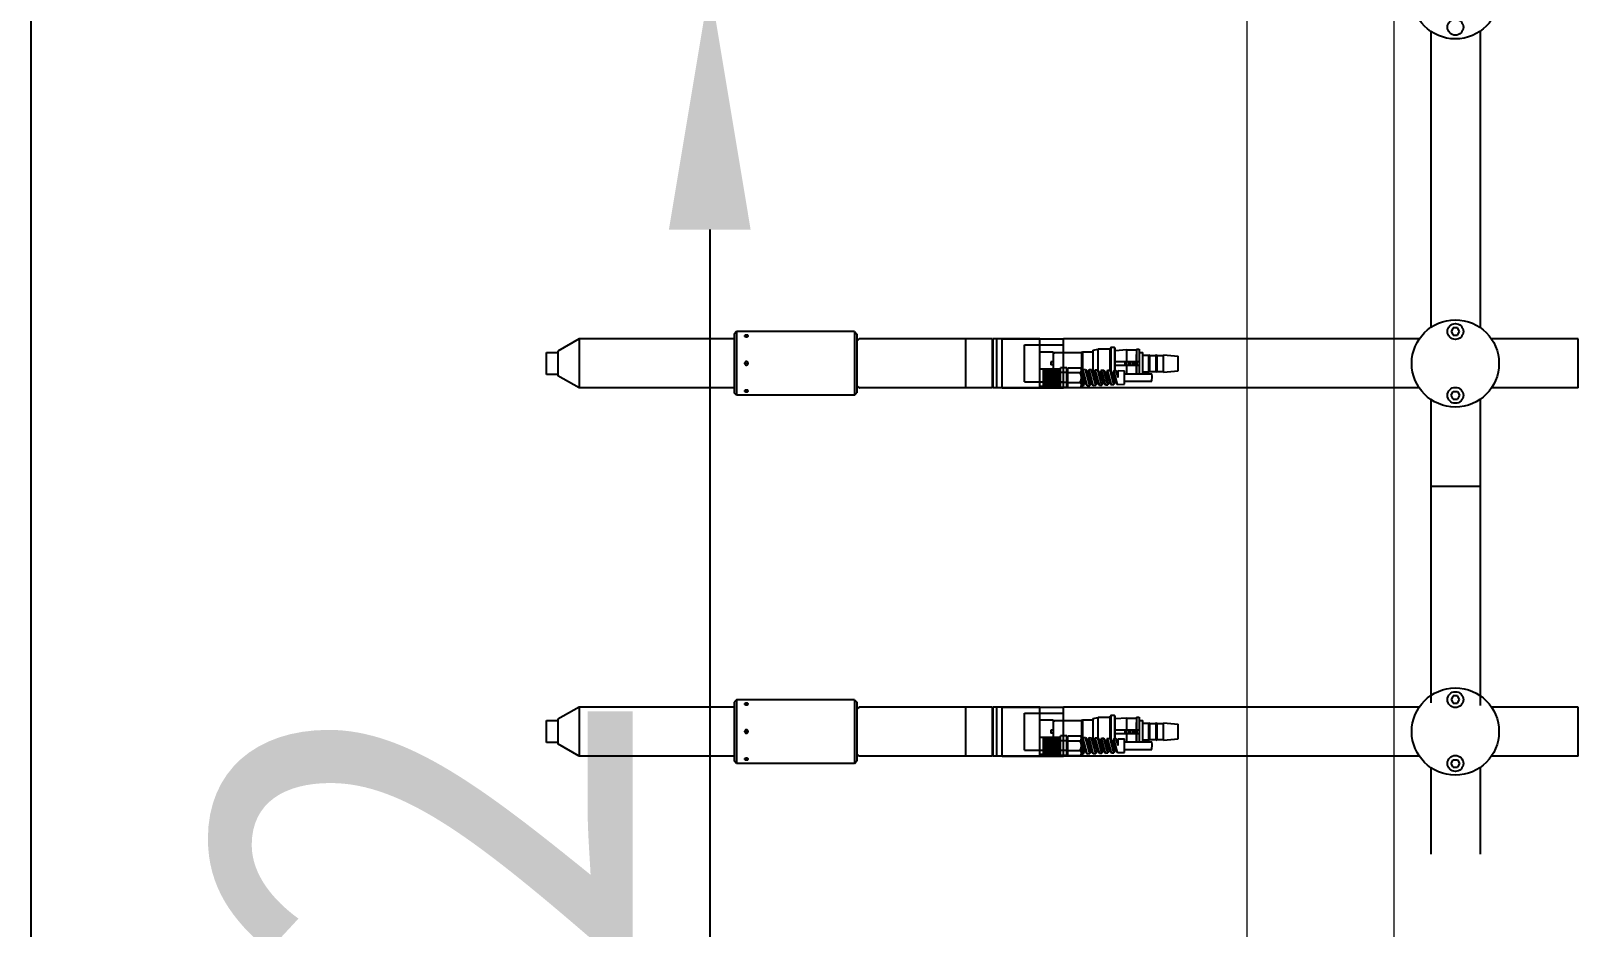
# Model space of a CAD drawing. Header units: millimetres. Extents: x -93009755325 to 1190721, y -74648 to 62868853516.
# Drawn here: x 255505 to 256766, y -10513 to -9782 of the extents above; entities that cross this region are included whole.
import ezdxf

# ---------------------------------------------------------------- set-up
doc = ezdxf.new("R2010")
doc.units = ezdxf.units.MM
doc.layers.get('Defpoints').update_dxf_attribs({"color": 8, "lineweight": 40})
doc.layers.add('LC-OBJEKT', color=6, linetype='Continuous')
doc.layers.add('细实线', color=3, linetype='Continuous')
doc.dimstyles.new('ISO-350', dxfattribs={"dimtxt": 350, "dimasz": 200, "dimexe": 150, "dimexo": 50, "dimgap": 60, "dimtad": 1, "dimdsep": 46, "dimtxsty": 'Standard', "dimcen": 2.5, "dimadec": 0, "dimazin": 0, "dimtfac": 1, "dimtmove": 0, "dimatfit": 3, "dimfxl": 1, "dimarcsym": 0})

# ---------------------------------------------------------------- blocks, each defined once
blk = doc.blocks.new('*D556')
at = {"color": 0, "lineweight": -2, "transparency": 16777216}
for p, q in [((655872.1, 424121.6), (655872.1, 424321.6)), ((655483.9, 423921.6), (656022.1, 423921.6)), ((655872.1, 423921.6), (655872.1, 423439.6)), ((655483.9, 423439.6), (656022.1, 423439.6)), ((655872.1, 423239.6), (655872.1, 421986.3))]:
    blk.add_line(p, q, dxfattribs=at)
at = {"color": 0, "transparency": 16777216}
for points in [[(655838.8, 424121.6), (655905.5, 424121.6), (655872.1, 423921.6)], [(655838.8, 423239.6), (655905.5, 423239.6), (655872.1, 423439.6)]]:
    blk.add_solid(points, dxfattribs=at)
at = {"layer": 'Defpoints', "color": 0, "transparency": 16777216}
for p in [(655433.9, 423921.6), (655433.9, 423439.6), (655872.1, 423439.6)]:
    blk.add_point(p, dxfattribs=at)
at = {"color": 0, "transparency": 16777216, "insert": (655637.1, 422513), "char_height": 350, "attachment_point": 5, "rotation": 90}
blk.add_mtext('482', dxfattribs=at)
blk = doc.blocks.new('*D557')
at = {"color": 0, "lineweight": -2, "transparency": 16777216}
for p, q in [((656425.4, 423669.8), (656425.4, 423869.8)), ((656342.3, 423469.8), (656575.4, 423469.8)), ((656425.4, 423469.8), (656425.4, 422987.8)), ((656342.3, 422987.8), (656575.4, 422987.8)), ((656425.4, 422787.8), (656425.4, 421534.4))]:
    blk.add_line(p, q, dxfattribs=at)
at = {"color": 0, "transparency": 16777216}
for points in [[(656392.1, 423669.8), (656458.7, 423669.8), (656425.4, 423469.8)], [(656392.1, 422787.8), (656458.7, 422787.8), (656425.4, 422987.8)]]:
    blk.add_solid(points, dxfattribs=at)
at = {"layer": 'Defpoints', "color": 0, "transparency": 16777216}
for p in [(656292.3, 423469.8), (656292.3, 422987.8), (656425.4, 422987.8)]:
    blk.add_point(p, dxfattribs=at)
at = {"color": 0, "transparency": 16777216, "insert": (656190.4, 422061.1), "char_height": 350, "attachment_point": 5, "rotation": 90}
blk.add_mtext('482', dxfattribs=at)
blk = doc.blocks.new('ehherhaes')
at = {"color": 0, "linetype": 'ByBlock', "lineweight": 9}
for p, q in [((656983.094, 420178.777), (656983.094, 426678.777)), ((656863.094, 424558.777), (656863.094, 422198.777))]:
    blk.add_line(p, q, dxfattribs=at)
at = {"layer": 'LC-OBJEKT', "color": 1}
for p, q in [((656447.298, 422704.722), (656445.298, 422702.722)), ((656447.298, 422704.722), (656447.298, 422652.832)), ((656543.298, 422704.722), (656447.298, 422704.722)), ((656543.298, 422704.722), (656545.298, 422702.722)), ((656543.298, 422704.722), (656543.298, 422652.832)), ((657031.362, 422707.777), (657029.63, 422704.777)), ((657029.63, 422704.777), (657031.362, 422701.777)), ((657034.826, 422707.777), (657031.362, 422707.777)), ((657036.558, 422704.777), (657034.826, 422707.777)), ((657034.826, 422701.777), (657036.558, 422704.777)), ((656318.939, 422698.777), (656301.618, 422688.777)), ((656445.298, 422698.777), (656318.939, 422698.777)), ((656318.939, 422698.777), (656318.939, 422658.777)), ((656445.298, 422702.722), (656445.298, 422654.832)), ((656545.298, 422702.722), (656545.298, 422654.832)), ((656545.598, 422698.777), (656545.298, 422698.777)), ((656545.598, 422658.777), (656545.598, 422698.777)), ((656546.805, 422698.484), (656545.598, 422697.277)), ((656655.548, 422698.777), (656547.512, 422698.777)), ((656633.998, 422658.777), (656633.998, 422698.777)), ((656655.548, 422698.777), (656655.548, 422658.777)), ((656655.548, 422698.777), (656656.148, 422698.177)), ((656656.148, 422698.777), (656656.148, 422658.777)), ((656694.298, 422698.777), (656656.148, 422698.777)), ((656659.298, 422658.777), (656659.298, 422698.777)), ((656663.798, 422698.777), (656713.798, 422698.777)), ((656663.798, 422658.777), (656663.798, 422698.777)), ((656681.798, 422693.877), (656713.798, 422693.877)), ((656681.798, 422663.677), (656681.798, 422693.877)), ((656694.298, 422658.777), (656694.298, 422698.777)), ((657003.703, 422698.777), (656713.798, 422698.777)), ((656713.798, 422658.777), (656713.798, 422698.777)), ((657031.362, 422701.777), (657034.826, 422701.777)), ((657133.094, 422698.777), (657062.484, 422698.777)), ((657133.094, 422658.777), (657133.094, 422698.777)), ((656292.294, 422669.777), (656292.294, 422687.777)), ((656292.294, 422687.777), (656301.618, 422687.777)), ((656301.618, 422688.777), (656301.618, 422668.777)), ((656694.298, 422688.277), (656705.298, 422688.277)), ((656703.298, 422680.027), (656703.298, 422677.527)), ((656705.298, 422680.027), (656703.298, 422680.027)), ((656705.298, 422688.277), (656705.298, 422674.277)), ((656705.298, 422687.777), (656728.298, 422687.777)), ((656705.298, 422686.857), (656706.892, 422687.777)), ((656728.298, 422687.777), (656729.164, 422688.277)), ((656728.298, 422687.777), (656728.298, 422673.277)), ((656729.164, 422688.277), (656729.164, 422672.986)), ((656729.164, 422688.277), (656737.832, 422688.277)), ((656737.832, 422689.527), (656742.085, 422690.277)), ((656737.832, 422671.88), (656737.832, 422689.527)), ((656751.832, 422690.277), (656742.085, 422690.277)), ((656742.085, 422672.865), (656742.085, 422690.277)), ((656752.332, 422691.777), (656751.832, 422691.277)), ((656751.832, 422673.018), (656751.832, 422691.277)), ((656752.332, 422691.777), (656752.332, 422672.285)), ((656755.332, 422691.777), (656752.332, 422691.777)), ((656755.332, 422691.777), (656755.332, 422673.061)), ((656755.832, 422691.277), (656755.332, 422691.777)), ((656755.832, 422673.043), (656755.832, 422691.277)), ((656765.298, 422689.777), (656755.832, 422689.067)), ((656755.832, 422680.277), (656775.298, 422680.277)), ((656763.748, 422680.277), (656763.748, 422677.277)), ((656764.298, 422680.277), (656764.298, 422677.277)), ((656764.848, 422680.277), (656764.848, 422677.277)), ((656765.298, 422689.777), (656773.298, 422689.777)), ((656765.298, 422680.277), (656765.298, 422689.777)), ((656766.748, 422680.277), (656766.748, 422677.277)), ((656767.298, 422680.277), (656767.298, 422677.277)), ((656767.848, 422680.277), (656767.848, 422677.277)), ((656769.748, 422680.277), (656769.748, 422677.277)), ((656770.298, 422680.277), (656770.298, 422677.277)), ((656770.848, 422680.277), (656770.848, 422677.277)), ((656772.748, 422677.277), (656772.748, 422680.277)), ((656773.298, 422690.527), (656775.298, 422690.527)), ((656773.298, 422690.527), (656773.298, 422680.277)), ((656773.298, 422670.277), (656773.298, 422686.027)), ((656773.848, 422677.277), (656773.848, 422680.277)), ((656775.298, 422690.527), (656775.298, 422670.277)), ((656775.298, 422687.777), (656778.298, 422687.777)), ((656778.298, 422670.277), (656778.298, 422687.777)), ((656778.298, 422685.527), (656783.298, 422685.527)), ((656783.298, 422671.527), (656783.298, 422686.027)), ((656783.298, 422686.027), (656784.048, 422685.277)), ((656784.048, 422672.277), (656784.048, 422685.277)), ((656784.048, 422685.277), (656789.298, 422685.277)), ((656789.298, 422671.527), (656789.298, 422686.027)), ((656789.298, 422686.027), (656790.048, 422685.277)), ((656790.048, 422672.277), (656790.048, 422685.277)), ((656790.048, 422685.277), (656795.298, 422685.277)), ((656795.298, 422685.777), (656807.298, 422684.777)), ((656795.298, 422671.777), (656795.298, 422685.777)), ((656807.298, 422672.777), (656807.298, 422684.777)), ((656301.618, 422669.777), (656292.294, 422669.777)), ((656318.939, 422658.777), (656301.618, 422668.777)), ((656694.298, 422674.277), (656711.298, 422674.277)), ((656697.298, 422660.277), (656697.298, 422674.277)), ((656697.298, 422673.627), (656711.298, 422673.627)), ((656697.298, 422672.477), (656711.298, 422672.477)), ((656697.298, 422671.127), (656711.298, 422671.127)), ((656697.298, 422669.677), (656711.298, 422669.677)), ((656697.298, 422668.077), (656711.298, 422668.077)), ((656705.298, 422677.527), (656703.298, 422677.527)), ((656716.298, 422675.277), (656711.298, 422675.277)), ((656711.298, 422659.277), (656711.298, 422675.277)), ((656716.298, 422671.277), (656711.298, 422671.277)), ((656716.298, 422659.277), (656716.298, 422675.277)), ((656716.298, 422673.277), (656717.298, 422673.277)), ((656716.298, 422672.277), (656717.298, 422672.277)), ((656717.298, 422659.277), (656717.298, 422675.277)), ((656717.298, 422675.277), (656727.298, 422675.277)), ((656717.298, 422671.277), (656727.298, 422671.277)), ((656728.298, 422661.277), (656728.298, 422673.277)), ((656730.523, 422663.82), (656728.298, 422672.125)), ((656730.09, 422660.591), (656728.298, 422667.277)), ((656728.553, 422671.175), (656729.501, 422673.984)), ((656729.07, 422670.777), (656728.811, 422670.213)), ((656730.937, 422663.811), (656729.07, 422670.777)), ((656729.501, 422673.984), (656731.52, 422673.912)), ((656733.061, 422660.697), (656729.501, 422673.984)), ((656735.042, 422660.768), (656731.52, 422673.912)), ((656731.52, 422673.912), (656733.659, 422670.777)), ((656733.571, 422670.906), (656734.549, 422673.804)), ((656735.476, 422663.996), (656733.659, 422670.777)), ((656734.143, 422670.777), (656733.837, 422670.113)), ((656736.009, 422663.813), (656734.143, 422670.777)), ((656738.014, 422660.874), (656734.549, 422673.804)), ((656734.549, 422673.804), (656736.569, 422673.731)), ((656739.995, 422660.945), (656736.569, 422673.731)), ((656736.569, 422673.731), (656738.584, 422670.777)), ((656740.404, 422663.987), (656738.584, 422670.777)), ((656739.598, 422673.623), (656738.589, 422670.775)), ((656739.215, 422670.777), (656738.817, 422669.911)), ((656741.081, 422663.815), (656739.215, 422670.777)), ((656742.966, 422661.051), (656739.598, 422673.623)), ((656739.598, 422673.623), (656741.617, 422673.551)), ((656744.948, 422661.121), (656741.617, 422673.551)), ((656741.617, 422673.551), (656743.51, 422670.777)), ((656745.331, 422663.979), (656743.51, 422670.777)), ((656744.646, 422673.443), (656743.57, 422670.552)), ((656744.288, 422670.777), (656743.796, 422669.709)), ((656746.153, 422663.816), (656744.288, 422670.777)), ((656747.919, 422661.228), (656744.646, 422673.443)), ((656744.646, 422673.443), (656746.665, 422673.371)), ((656749.9, 422661.298), (656746.665, 422673.371)), ((656746.665, 422673.371), (656748.435, 422670.777)), ((656750.259, 422663.97), (656748.435, 422670.777)), ((656749.694, 422673.263), (656748.552, 422670.341)), ((656749.36, 422670.777), (656748.775, 422669.507)), ((656751.225, 422663.818), (656749.36, 422670.777)), ((656752.872, 422661.404), (656749.694, 422673.263)), ((656749.694, 422673.263), (656751.714, 422673.191)), ((656754.853, 422661.475), (656751.714, 422673.191)), ((656751.714, 422673.191), (656753.36, 422670.777)), ((656755.187, 422663.961), (656753.36, 422670.777)), ((656754.743, 422673.082), (656753.532, 422670.136)), ((656754.433, 422670.777), (656753.755, 422669.305)), ((656756.297, 422663.82), (656754.433, 422670.777)), ((656757.824, 422661.581), (656754.743, 422673.082)), ((656754.743, 422673.082), (656756.762, 422673.01)), ((656755.832, 422677.277), (656775.298, 422677.277)), ((656758.298, 422667.277), (656756.762, 422673.01)), ((656756.762, 422673.01), (656758.286, 422670.777)), ((656758.298, 422667.277), (656758.298, 422672.955)), ((656758.298, 422672.955), (656763.298, 422672.777)), ((656763.298, 422661.777), (656763.298, 422672.777)), ((656763.298, 422670.277), (656785.625, 422670.277)), ((656765.298, 422670.277), (656765.298, 422677.277)), ((656773.298, 422677.277), (656773.298, 422670.277)), ((656778.298, 422672.027), (656783.298, 422672.027)), ((656783.298, 422671.527), (656784.048, 422672.277)), ((656784.048, 422672.277), (656789.298, 422672.277)), ((656786.097, 422668.224), (656785.625, 422670.277)), ((656785.625, 422664.277), (656786.097, 422668.224)), ((656789.298, 422671.527), (656790.048, 422672.277)), ((656790.048, 422672.277), (656795.298, 422672.277)), ((656795.298, 422671.777), (656807.298, 422672.777)), ((656445.298, 422658.777), (656318.939, 422658.777)), ((656447.298, 422652.832), (656445.298, 422654.832)), ((656543.298, 422652.832), (656545.298, 422654.832)), ((656545.598, 422658.777), (656545.298, 422658.777)), ((656545.598, 422660.277), (656546.805, 422659.07)), ((656655.548, 422658.777), (656547.512, 422658.777)), ((656656.148, 422659.377), (656655.548, 422658.777)), ((656694.298, 422658.777), (656656.148, 422658.777)), ((656663.798, 422658.777), (656713.798, 422658.777)), ((656681.798, 422663.677), (656713.798, 422663.677)), ((656694.298, 422660.277), (656711.298, 422660.277)), ((656697.298, 422666.477), (656711.298, 422666.477)), ((656697.298, 422664.877), (656711.298, 422664.877)), ((656697.298, 422663.427), (656711.298, 422663.427)), ((656697.298, 422662.077), (656711.298, 422662.077)), ((656697.298, 422660.927), (656711.298, 422660.927)), ((656716.298, 422663.277), (656711.298, 422663.277)), ((656716.298, 422659.277), (656711.298, 422659.277)), ((657003.703, 422658.777), (656713.798, 422658.777)), ((656716.298, 422662.277), (656717.298, 422662.277)), ((656716.298, 422661.277), (656717.298, 422661.277)), ((656717.298, 422663.277), (656727.298, 422663.277)), ((656717.298, 422659.277), (656727.298, 422659.277)), ((656728.298, 422660.527), (656730.09, 422660.591)), ((656730.09, 422660.591), (656731.097, 422663.576)), ((656730.523, 422663.82), (656730.781, 422664.392)), ((656730.937, 422663.811), (656733.061, 422660.697)), ((656733.061, 422660.697), (656735.042, 422660.768)), ((656736.083, 422663.704), (656735.042, 422660.768)), ((656735.781, 422664.662), (656735.476, 422663.996)), ((656736.009, 422663.813), (656738.014, 422660.874)), ((656738.014, 422660.874), (656739.995, 422660.945)), ((656741.065, 422663.82), (656739.995, 422660.945)), ((656740.802, 422664.857), (656740.404, 422663.987)), ((656741.081, 422663.815), (656742.966, 422661.051)), ((656742.966, 422661.051), (656744.948, 422661.121)), ((656746.091, 422664.047), (656744.948, 422661.121)), ((656745.822, 422665.053), (656745.331, 422663.979)), ((656746.153, 422663.816), (656747.919, 422661.228)), ((656747.919, 422661.228), (656749.9, 422661.298)), ((656751.111, 422664.244), (656749.9, 422661.298)), ((656750.842, 422665.249), (656750.259, 422663.97)), ((656751.225, 422663.818), (656752.872, 422661.404)), ((656752.872, 422661.404), (656754.853, 422661.475)), ((656756.058, 422664.713), (656754.853, 422661.475)), ((656755.863, 422665.439), (656755.187, 422663.961)), ((656756.297, 422663.82), (656757.824, 422661.581)), ((656757.824, 422661.581), (656763.298, 422661.777)), ((656763.298, 422664.277), (656785.625, 422664.277)), ((657029.63, 422652.777), (657031.362, 422655.777)), ((657031.362, 422655.777), (657034.826, 422655.777)), ((657034.826, 422655.777), (657036.558, 422652.777)), ((657133.094, 422658.777), (657062.484, 422658.777)), ((656543.298, 422652.832), (656447.298, 422652.832)), ((657031.362, 422649.777), (657029.63, 422652.777)), ((657031.362, 422649.777), (657034.826, 422649.777)), ((657036.558, 422652.777), (657034.826, 422649.777)), ((656447.298, 422404.722), (656445.298, 422402.722)), ((656445.298, 422402.722), (656445.298, 422354.832)), ((656447.298, 422404.722), (656447.298, 422352.832)), ((656543.298, 422404.722), (656447.298, 422404.722)), ((656543.298, 422404.722), (656545.298, 422402.722)), ((656543.298, 422404.722), (656543.298, 422352.832)), ((656545.298, 422402.722), (656545.298, 422354.832)), ((657031.362, 422407.777), (657029.63, 422404.777)), ((657029.63, 422404.777), (657031.362, 422401.777)), ((657034.826, 422407.777), (657031.362, 422407.777)), ((657036.558, 422404.777), (657034.826, 422407.777)), ((657034.826, 422401.777), (657036.558, 422404.777)), ((656318.939, 422398.777), (656301.618, 422388.777)), ((656445.298, 422398.777), (656318.939, 422398.777)), ((656318.939, 422398.777), (656318.939, 422358.777)), ((656545.598, 422398.777), (656545.298, 422398.777)), ((656545.598, 422358.777), (656545.598, 422398.777)), ((656546.805, 422398.484), (656545.598, 422397.277)), ((656655.548, 422398.777), (656547.512, 422398.777)), ((656633.998, 422358.777), (656633.998, 422398.777)), ((656655.548, 422398.777), (656655.548, 422358.777)), ((656655.548, 422398.777), (656656.148, 422398.177)), ((656656.148, 422398.777), (656656.148, 422358.777)), ((656694.298, 422398.777), (656656.148, 422398.777)), ((656659.298, 422358.777), (656659.298, 422398.777)), ((656663.798, 422398.777), (656713.798, 422398.777)), ((656663.798, 422358.777), (656663.798, 422398.777)), ((656681.798, 422393.877), (656713.798, 422393.877)), ((656681.798, 422363.677), (656681.798, 422393.877)), ((656694.298, 422358.777), (656694.298, 422398.777)), ((657003.703, 422398.777), (656713.798, 422398.777)), ((656713.798, 422358.777), (656713.798, 422398.777)), ((656737.832, 422389.527), (656742.085, 422390.277)), ((656737.832, 422371.88), (656737.832, 422389.527)), ((656751.832, 422390.277), (656742.085, 422390.277)), ((656742.085, 422372.865), (656742.085, 422390.277)), ((656752.332, 422391.777), (656751.832, 422391.277)), ((656751.832, 422373.018), (656751.832, 422391.277)), ((656752.332, 422391.777), (656752.332, 422372.285)), ((656755.332, 422391.777), (656752.332, 422391.777)), ((656755.332, 422391.777), (656755.332, 422373.061)), ((656755.832, 422391.277), (656755.332, 422391.777)), ((656755.832, 422373.043), (656755.832, 422391.277)), ((656765.298, 422389.777), (656755.832, 422389.067)), ((656765.298, 422389.777), (656773.298, 422389.777)), ((656765.298, 422380.277), (656765.298, 422389.777)), ((656773.298, 422390.527), (656775.298, 422390.527)), ((656773.298, 422390.527), (656773.298, 422380.277)), ((656775.298, 422390.527), (656775.298, 422370.277)), ((657031.362, 422401.777), (657034.826, 422401.777)), ((657133.094, 422398.777), (657062.484, 422398.777)), ((657133.094, 422358.777), (657133.094, 422398.777)), ((656292.294, 422369.777), (656292.294, 422387.777)), ((656292.294, 422387.777), (656301.618, 422387.777)), ((656301.618, 422388.777), (656301.618, 422368.777)), ((656694.298, 422388.277), (656705.298, 422388.277)), ((656703.298, 422380.027), (656703.298, 422377.527)), ((656705.298, 422380.027), (656703.298, 422380.027)), ((656705.298, 422377.527), (656703.298, 422377.527)), ((656705.298, 422388.277), (656705.298, 422374.277)), ((656705.298, 422387.777), (656728.298, 422387.777)), ((656705.298, 422386.857), (656706.892, 422387.777)), ((656728.298, 422387.777), (656729.164, 422388.277)), ((656728.298, 422387.777), (656728.298, 422373.277)), ((656729.164, 422388.277), (656729.164, 422372.986)), ((656729.164, 422388.277), (656737.832, 422388.277)), ((656755.832, 422380.277), (656775.298, 422380.277)), ((656755.832, 422377.277), (656775.298, 422377.277)), ((656763.748, 422380.277), (656763.748, 422377.277)), ((656764.298, 422380.277), (656764.298, 422377.277)), ((656764.848, 422380.277), (656764.848, 422377.277)), ((656765.298, 422370.277), (656765.298, 422377.277)), ((656766.748, 422380.277), (656766.748, 422377.277)), ((656767.298, 422380.277), (656767.298, 422377.277)), ((656767.848, 422380.277), (656767.848, 422377.277)), ((656769.748, 422380.277), (656769.748, 422377.277)), ((656770.298, 422380.277), (656770.298, 422377.277)), ((656770.848, 422380.277), (656770.848, 422377.277)), ((656772.748, 422377.277), (656772.748, 422380.277)), ((656773.298, 422370.277), (656773.298, 422386.027)), ((656773.298, 422377.277), (656773.298, 422370.277)), ((656773.848, 422377.277), (656773.848, 422380.277)), ((656775.298, 422387.777), (656778.298, 422387.777)), ((656778.298, 422370.277), (656778.298, 422387.777)), ((656778.298, 422385.527), (656783.298, 422385.527)), ((656783.298, 422371.527), (656783.298, 422386.027)), ((656783.298, 422386.027), (656784.048, 422385.277)), ((656784.048, 422372.277), (656784.048, 422385.277)), ((656784.048, 422385.277), (656789.298, 422385.277)), ((656789.298, 422371.527), (656789.298, 422386.027)), ((656789.298, 422386.027), (656790.048, 422385.277)), ((656790.048, 422372.277), (656790.048, 422385.277)), ((656790.048, 422385.277), (656795.298, 422385.277)), ((656795.298, 422385.777), (656807.298, 422384.777)), ((656795.298, 422371.777), (656795.298, 422385.777)), ((656807.298, 422372.777), (656807.298, 422384.777)), ((656301.618, 422369.777), (656292.294, 422369.777)), ((656318.939, 422358.777), (656301.618, 422368.777)), ((656694.298, 422374.277), (656711.298, 422374.277)), ((656697.298, 422360.277), (656697.298, 422374.277)), ((656697.298, 422373.627), (656711.298, 422373.627)), ((656697.298, 422372.477), (656711.298, 422372.477)), ((656697.298, 422371.127), (656711.298, 422371.127)), ((656697.298, 422369.677), (656711.298, 422369.677)), ((656697.298, 422368.077), (656711.298, 422368.077)), ((656697.298, 422366.477), (656711.298, 422366.477)), ((656697.298, 422364.877), (656711.298, 422364.877)), ((656716.298, 422375.277), (656711.298, 422375.277)), ((656711.298, 422359.277), (656711.298, 422375.277)), ((656716.298, 422371.277), (656711.298, 422371.277)), ((656716.298, 422359.277), (656716.298, 422375.277)), ((656716.298, 422373.277), (656717.298, 422373.277)), ((656716.298, 422372.277), (656717.298, 422372.277)), ((656717.298, 422359.277), (656717.298, 422375.277)), ((656717.298, 422375.277), (656727.298, 422375.277)), ((656717.298, 422371.277), (656727.298, 422371.277)), ((656728.298, 422361.277), (656728.298, 422373.277)), ((656730.523, 422363.82), (656728.298, 422372.125)), ((656730.09, 422360.591), (656728.298, 422367.277)), ((656728.553, 422371.175), (656729.501, 422373.984)), ((656729.07, 422370.777), (656728.811, 422370.213)), ((656730.937, 422363.811), (656729.07, 422370.777)), ((656729.501, 422373.984), (656731.52, 422373.912)), ((656733.061, 422360.697), (656729.501, 422373.984)), ((656730.523, 422363.82), (656730.781, 422364.392)), ((656735.042, 422360.768), (656731.52, 422373.912)), ((656731.52, 422373.912), (656733.659, 422370.777)), ((656733.571, 422370.906), (656734.549, 422373.804)), ((656735.476, 422363.996), (656733.659, 422370.777)), ((656734.143, 422370.777), (656733.837, 422370.113)), ((656736.009, 422363.813), (656734.143, 422370.777)), ((656738.014, 422360.874), (656734.549, 422373.804)), ((656734.549, 422373.804), (656736.569, 422373.731)), ((656735.781, 422364.662), (656735.476, 422363.996)), ((656739.995, 422360.945), (656736.569, 422373.731)), ((656736.569, 422373.731), (656738.584, 422370.777)), ((656740.404, 422363.987), (656738.584, 422370.777)), ((656739.598, 422373.623), (656738.589, 422370.775)), ((656739.215, 422370.777), (656738.817, 422369.911)), ((656741.081, 422363.815), (656739.215, 422370.777)), ((656742.966, 422361.051), (656739.598, 422373.623)), ((656739.598, 422373.623), (656741.617, 422373.551)), ((656740.802, 422364.857), (656740.404, 422363.987)), ((656744.948, 422361.121), (656741.617, 422373.551)), ((656741.617, 422373.551), (656743.51, 422370.777)), ((656745.331, 422363.979), (656743.51, 422370.777)), ((656744.646, 422373.443), (656743.57, 422370.552)), ((656744.288, 422370.777), (656743.796, 422369.709)), ((656746.153, 422363.816), (656744.288, 422370.777)), ((656747.919, 422361.228), (656744.646, 422373.443)), ((656744.646, 422373.443), (656746.665, 422373.371)), ((656745.822, 422365.053), (656745.331, 422363.979)), ((656749.9, 422361.298), (656746.665, 422373.371)), ((656746.665, 422373.371), (656748.435, 422370.777)), ((656750.259, 422363.97), (656748.435, 422370.777)), ((656749.694, 422373.263), (656748.552, 422370.341)), ((656749.36, 422370.777), (656748.775, 422369.507)), ((656751.225, 422363.818), (656749.36, 422370.777)), ((656752.872, 422361.404), (656749.694, 422373.263)), ((656749.694, 422373.263), (656751.714, 422373.191)), ((656751.111, 422364.244), (656749.9, 422361.298)), ((656750.842, 422365.249), (656750.259, 422363.97)), ((656754.853, 422361.475), (656751.714, 422373.191)), ((656751.714, 422373.191), (656753.36, 422370.777)), ((656755.187, 422363.961), (656753.36, 422370.777)), ((656754.743, 422373.082), (656753.532, 422370.136)), ((656754.433, 422370.777), (656753.755, 422369.305)), ((656756.297, 422363.82), (656754.433, 422370.777)), ((656757.824, 422361.581), (656754.743, 422373.082)), ((656754.743, 422373.082), (656756.762, 422373.01)), ((656756.058, 422364.713), (656754.853, 422361.475)), ((656755.863, 422365.439), (656755.187, 422363.961)), ((656758.298, 422367.277), (656756.762, 422373.01)), ((656756.762, 422373.01), (656758.286, 422370.777)), ((656758.298, 422367.277), (656758.298, 422372.955)), ((656758.298, 422372.955), (656763.298, 422372.777)), ((656763.298, 422361.777), (656763.298, 422372.777)), ((656763.298, 422370.277), (656785.625, 422370.277)), ((656763.298, 422364.277), (656785.625, 422364.277)), ((656778.298, 422372.027), (656783.298, 422372.027)), ((656783.298, 422371.527), (656784.048, 422372.277)), ((656784.048, 422372.277), (656789.298, 422372.277)), ((656786.097, 422368.224), (656785.625, 422370.277)), ((656785.625, 422364.277), (656786.097, 422368.224)), ((656789.298, 422371.527), (656790.048, 422372.277)), ((656790.048, 422372.277), (656795.298, 422372.277)), ((656795.298, 422371.777), (656807.298, 422372.777)), ((656445.298, 422358.777), (656318.939, 422358.777)), ((656447.298, 422352.832), (656445.298, 422354.832)), ((656543.298, 422352.832), (656447.298, 422352.832)), ((656543.298, 422352.832), (656545.298, 422354.832)), ((656545.598, 422358.777), (656545.298, 422358.777)), ((656545.598, 422360.277), (656546.805, 422359.07)), ((656655.548, 422358.777), (656547.512, 422358.777)), ((656656.148, 422359.377), (656655.548, 422358.777)), ((656694.298, 422358.777), (656656.148, 422358.777)), ((656663.798, 422358.777), (656713.798, 422358.777)), ((656681.798, 422363.677), (656713.798, 422363.677)), ((656694.298, 422360.277), (656711.298, 422360.277)), ((656697.298, 422363.427), (656711.298, 422363.427)), ((656697.298, 422362.077), (656711.298, 422362.077)), ((656697.298, 422360.927), (656711.298, 422360.927)), ((656716.298, 422363.277), (656711.298, 422363.277)), ((656716.298, 422359.277), (656711.298, 422359.277)), ((657003.703, 422358.777), (656713.798, 422358.777)), ((656716.298, 422362.277), (656717.298, 422362.277)), ((656716.298, 422361.277), (656717.298, 422361.277)), ((656717.298, 422363.277), (656727.298, 422363.277)), ((656717.298, 422359.277), (656727.298, 422359.277)), ((656728.298, 422360.527), (656730.09, 422360.591)), ((656730.09, 422360.591), (656731.097, 422363.576)), ((656730.937, 422363.811), (656733.061, 422360.697)), ((656733.061, 422360.697), (656735.042, 422360.768)), ((656736.083, 422363.704), (656735.042, 422360.768)), ((656736.009, 422363.813), (656738.014, 422360.874)), ((656738.014, 422360.874), (656739.995, 422360.945)), ((656741.065, 422363.82), (656739.995, 422360.945)), ((656741.081, 422363.815), (656742.966, 422361.051)), ((656742.966, 422361.051), (656744.948, 422361.121)), ((656746.091, 422364.047), (656744.948, 422361.121)), ((656746.153, 422363.816), (656747.919, 422361.228)), ((656747.919, 422361.228), (656749.9, 422361.298)), ((656751.225, 422363.818), (656752.872, 422361.404)), ((656752.872, 422361.404), (656754.853, 422361.475)), ((656756.297, 422363.82), (656757.824, 422361.581)), ((656757.824, 422361.581), (656763.298, 422361.777)), ((657029.63, 422352.777), (657031.362, 422355.777)), ((657031.362, 422349.777), (657029.63, 422352.777)), ((657031.362, 422355.777), (657034.826, 422355.777)), ((657034.826, 422355.777), (657036.558, 422352.777)), ((657036.558, 422352.777), (657034.826, 422349.777)), ((657133.094, 422358.777), (657062.484, 422358.777)), ((657031.362, 422349.777), (657034.826, 422349.777))]:
    blk.add_line(p, q, dxfattribs=at)
for centre, radius in [((657033.094, 422978.777), 35.55), ((657033.094, 422952.777), 6.5), ((657033.094, 422678.777), 35.55), ((657033.094, 422704.777), 6.5), ((656455.298, 422678.832), 0.3), ((657033.094, 422652.777), 6.5), ((657033.094, 422378.777), 35.55), ((657033.094, 422404.777), 6.5), ((656455.298, 422378.832), 0.3), ((657033.094, 422352.777), 6.5)]:
    blk.add_circle(centre, radius, dxfattribs=at)
for centre, radius, start, end in [((656454.187, 422701.224), 0.389, 134.866255, 177.855874), ((656454.247, 422701.251), 0.449, 181.592589, 221.795184), ((656454.624, 422700.804), 0.995, 112.82463, 135.617199), ((656454.661, 422701.613), 0.998, 221.454991, 244.929779), ((656455.1, 422699.754), 2.148, 100.090946, 113.691303), ((656455.111, 422702.514), 2.006, 244.178716, 258.873437), ((656455.292, 422698.792), 3.128, 89.878981, 100.451537), ((656455.292, 422703.34), 2.852, 258.515043, 270.125473), ((656455.075, 422700.639), 0.0768, 164.500114, 179.920044), ((656455.075, 422700.639), 0.0768, 180.079956, 195.499886), ((656455.087, 422700.635), 0.0896, 150.473987, 164.390005), ((656455.087, 422700.642), 0.0896, 195.609995, 209.526013), ((656455.11, 422700.622), 0.116, 138.738232, 150.451326), ((656455.11, 422700.655), 0.116, 209.548674, 221.261768), ((656455.141, 422700.595), 0.157, 129.189408, 138.767138), ((656455.141, 422700.682), 0.157, 221.232862, 230.810592), ((656455.176, 422700.553), 0.212, 121.391547, 129.231284), ((656455.176, 422700.725), 0.212, 230.768716, 238.608453), ((656455.211, 422700.496), 0.278, 114.897275, 121.429181), ((656455.211, 422700.781), 0.278, 238.570819, 245.102725), ((656455.242, 422700.429), 0.352, 109.344226, 114.926808), ((656455.242, 422700.848), 0.352, 245.073192, 250.655774), ((656455.267, 422700.358), 0.427, 104.457926, 109.366569), ((656455.267, 422700.919), 0.427, 250.633431, 255.542074), ((656455.284, 422700.292), 0.496, 100.031508, 104.474988), ((656455.284, 422700.985), 0.496, 255.525012, 259.968492), ((656455.294, 422700.237), 0.551, 95.904677, 100.045044), ((656455.294, 422701.04), 0.551, 259.954956, 264.095323), ((656455.298, 422700.202), 0.587, 91.94667, 95.916091), ((656455.298, 422701.076), 0.587, 264.083909, 268.05333), ((656455.298, 422700.189), 0.599, 88.042908, 91.957092), ((656455.298, 422701.088), 0.599, 268.042908, 271.957092), ((656455.305, 422698.792), 3.128, 79.548463, 90.121019), ((656455.304, 422703.34), 2.852, 269.874527, 281.484957), ((656455.299, 422700.202), 0.587, 84.083909, 88.05333), ((656455.299, 422701.076), 0.587, 271.94667, 275.916091), ((656455.303, 422700.237), 0.551, 79.954956, 84.095323), ((656455.303, 422701.04), 0.551, 275.904677, 280.045044), ((656455.312, 422700.292), 0.496, 75.525012, 79.968492), ((656455.312, 422700.985), 0.496, 280.031508, 284.474988), ((656455.33, 422700.358), 0.427, 70.633431, 75.542074), ((656455.33, 422700.919), 0.427, 284.457926, 289.366569), ((656455.355, 422700.429), 0.352, 65.073192, 70.655774), ((656455.355, 422700.848), 0.352, 289.344226, 294.926808), ((656455.386, 422700.496), 0.278, 58.570819, 65.102725), ((656455.386, 422700.781), 0.278, 294.897275, 301.429181), ((656455.421, 422700.553), 0.212, 50.768716, 58.608453), ((656455.421, 422700.725), 0.212, 301.391547, 309.231284), ((656455.455, 422700.595), 0.157, 41.232862, 50.810592), ((656455.455, 422700.682), 0.157, 309.189408, 318.767138), ((656455.486, 422700.622), 0.116, 29.548674, 41.261768), ((656455.486, 422700.655), 0.116, 318.738232, 330.451326), ((656455.509, 422700.635), 0.0896, 15.609995, 29.526013), ((656455.509, 422700.642), 0.0896, 330.473987, 344.390005), ((656455.521, 422700.639), 0.0768, 0.079956, 15.499886), ((656455.521, 422700.639), 0.0768, 344.500114, 359.920044), ((656455.496, 422699.754), 2.148, 66.308697, 79.909054), ((656455.485, 422702.514), 2.006, 281.126563, 295.821284), ((656455.973, 422700.804), 0.995, 44.382801, 67.17537), ((656455.936, 422701.613), 0.998, 295.070221, 318.545009), ((656456.41, 422701.224), 0.389, 2.144126, 45.133745), ((656456.349, 422701.251), 0.449, 318.204816, 358.407411), ((656547.512, 422697.777), 1, 90, 135), ((656455.176, 422678.83), 1.378, 153.150036, 179.952127), ((656455.236, 422678.799), 1.445, 127.143148, 153.097211), ((656455.288, 422678.731), 1.531, 102.201477, 127.169243), ((656455.298, 422678.693), 1.57, 77.723919, 102.276081), ((656455.308, 422678.731), 1.531, 52.830757, 77.798523), ((656455.361, 422678.799), 1.445, 26.902789, 52.856852), ((656455.42, 422678.83), 1.378, 0.047873, 26.849964), ((656455.176, 422678.833), 1.378, 180.047873, 206.849964), ((656455.236, 422678.864), 1.445, 206.902789, 232.856852), ((656455.288, 422678.932), 1.531, 232.830757, 257.798523), ((656455.298, 422678.97), 1.57, 257.723919, 282.276081), ((656455.308, 422678.932), 1.531, 282.201477, 307.169243), ((656455.361, 422678.864), 1.445, 307.143148, 333.097211), ((656455.42, 422678.833), 1.378, 333.150036, 359.952127), ((656725.798, 422673.277), 2.5, 306.869898, 53.130102), ((656719.798, 422667.277), 8.5, 331.927513, 28.072487), ((656454.247, 422656.302), 0.449, 138.204816, 178.407411), ((656454.187, 422656.329), 0.389, 182.144126, 225.133745), ((656454.661, 422655.941), 0.998, 115.070221, 138.545009), ((656454.624, 422656.75), 0.995, 224.382801, 247.17537), ((656455.111, 422655.04), 2.006, 101.126563, 115.821284), ((656455.1, 422657.8), 2.148, 246.308697, 259.909054), ((656455.292, 422654.213), 2.852, 89.874527, 101.484957), ((656455.292, 422658.761), 3.128, 259.548463, 270.121019), ((656455.075, 422656.915), 0.0768, 164.500114, 179.920044), ((656455.075, 422656.915), 0.0768, 180.079956, 195.499886), ((656455.087, 422656.911), 0.0896, 150.473987, 164.390005), ((656455.087, 422656.919), 0.0896, 195.609995, 209.526013), ((656455.11, 422656.898), 0.116, 138.738232, 150.451326), ((656455.11, 422656.932), 0.116, 209.548674, 221.261768), ((656455.141, 422656.871), 0.157, 129.189408, 138.767138), ((656455.141, 422656.959), 0.157, 221.232862, 230.810592), ((656455.176, 422656.829), 0.212, 121.391547, 129.231284), ((656455.176, 422657.001), 0.212, 230.768716, 238.608453), ((656455.211, 422656.772), 0.278, 114.897275, 121.429181), ((656455.211, 422657.058), 0.278, 238.570819, 245.102725), ((656455.242, 422656.705), 0.352, 109.344226, 114.926808), ((656455.242, 422657.125), 0.352, 245.073192, 250.655774), ((656455.267, 422656.635), 0.427, 104.457926, 109.366569), ((656455.267, 422657.195), 0.427, 250.633431, 255.542074), ((656455.284, 422656.568), 0.496, 100.031508, 104.474988), ((656455.284, 422657.262), 0.496, 255.525012, 259.968492), ((656455.294, 422656.514), 0.551, 95.904677, 100.045044), ((656455.294, 422657.316), 0.551, 259.954956, 264.095323), ((656455.298, 422656.478), 0.587, 91.94667, 95.916091), ((656455.298, 422657.352), 0.587, 264.083909, 268.05333), ((656455.298, 422656.465), 0.599, 88.042908, 91.957092), ((656455.298, 422657.364), 0.599, 268.042908, 271.957092), ((656455.304, 422654.213), 2.852, 78.515043, 90.125473), ((656455.305, 422658.761), 3.128, 269.878981, 280.451537), ((656455.299, 422656.478), 0.587, 84.083909, 88.05333), ((656455.299, 422657.352), 0.587, 271.94667, 275.916091), ((656455.303, 422656.514), 0.551, 79.954956, 84.095323), ((656455.303, 422657.316), 0.551, 275.904677, 280.045044), ((656455.312, 422656.568), 0.496, 75.525012, 79.968492), ((656455.312, 422657.262), 0.496, 280.031508, 284.474988), ((656455.33, 422656.635), 0.427, 70.633431, 75.542074), ((656455.33, 422657.195), 0.427, 284.457926, 289.366569), ((656455.355, 422656.705), 0.352, 65.073192, 70.655774), ((656455.355, 422657.125), 0.352, 289.344226, 294.926808), ((656455.386, 422656.772), 0.278, 58.570819, 65.102725), ((656455.386, 422657.058), 0.278, 294.897275, 301.429181), ((656455.421, 422656.829), 0.212, 50.768716, 58.608453), ((656455.421, 422657.001), 0.212, 301.391547, 309.231284), ((656455.455, 422656.871), 0.157, 41.232862, 50.810592), ((656455.455, 422656.959), 0.157, 309.189408, 318.767138), ((656455.486, 422656.898), 0.116, 29.548674, 41.261768), ((656455.486, 422656.932), 0.116, 318.738232, 330.451326), ((656455.509, 422656.911), 0.0896, 15.609995, 29.526013), ((656455.509, 422656.919), 0.0896, 330.473987, 344.390005), ((656455.521, 422656.915), 0.0768, 0.079956, 15.499886), ((656455.521, 422656.915), 0.0768, 344.500114, 359.920044), ((656455.485, 422655.04), 2.006, 64.178716, 78.873437), ((656455.496, 422657.8), 2.148, 280.090946, 293.691303), ((656455.936, 422655.941), 0.998, 41.454991, 64.929779), ((656455.973, 422656.75), 0.995, 292.82463, 315.617199), ((656456.349, 422656.302), 0.449, 1.592589, 41.795184), ((656456.41, 422656.329), 0.389, 314.866255, 357.855874), ((656547.512, 422659.777), 1, 225, 270), ((656725.798, 422661.277), 2.5, 306.869898, 53.130102), ((656455.292, 422398.792), 3.128, 89.878981, 100.451537), ((656455.305, 422398.792), 3.128, 79.548463, 90.121019), ((656454.187, 422401.224), 0.389, 134.866255, 177.855874), ((656454.247, 422401.251), 0.449, 181.592589, 221.795184), ((656454.624, 422400.804), 0.995, 112.82463, 135.617199), ((656454.661, 422401.613), 0.998, 221.454991, 244.929779), ((656455.1, 422399.754), 2.148, 100.090946, 113.691303), ((656455.111, 422402.514), 2.006, 244.178716, 258.873437), ((656455.292, 422403.34), 2.852, 258.515043, 270.125473), ((656455.075, 422400.639), 0.0768, 164.500114, 179.920044), ((656455.075, 422400.639), 0.0768, 180.079956, 195.499886), ((656455.087, 422400.635), 0.0896, 150.473987, 164.390005), ((656455.087, 422400.642), 0.0896, 195.609995, 209.526013), ((656455.11, 422400.622), 0.116, 138.738232, 150.451326), ((656455.11, 422400.655), 0.116, 209.548674, 221.261768), ((656455.141, 422400.595), 0.157, 129.189408, 138.767138), ((656455.141, 422400.682), 0.157, 221.232862, 230.810592), ((656455.176, 422400.553), 0.212, 121.391547, 129.231284), ((656455.176, 422400.725), 0.212, 230.768716, 238.608453), ((656455.211, 422400.496), 0.278, 114.897275, 121.429181), ((656455.211, 422400.781), 0.278, 238.570819, 245.102725), ((656455.242, 422400.429), 0.352, 109.344226, 114.926808), ((656455.242, 422400.848), 0.352, 245.073192, 250.655774), ((656455.267, 422400.358), 0.427, 104.457926, 109.366569), ((656455.267, 422400.919), 0.427, 250.633431, 255.542074), ((656455.284, 422400.292), 0.496, 100.031508, 104.474988), ((656455.284, 422400.985), 0.496, 255.525012, 259.968492), ((656455.294, 422400.237), 0.551, 95.904677, 100.045044), ((656455.294, 422401.04), 0.551, 259.954956, 264.095323), ((656455.298, 422400.202), 0.587, 91.94667, 95.916091), ((656455.298, 422401.076), 0.587, 264.083909, 268.05333), ((656455.298, 422400.189), 0.599, 88.042908, 91.957092), ((656455.298, 422401.088), 0.599, 268.042908, 271.957092), ((656455.304, 422403.34), 2.852, 269.874527, 281.484957), ((656455.299, 422400.202), 0.587, 84.083909, 88.05333), ((656455.299, 422401.076), 0.587, 271.94667, 275.916091), ((656455.303, 422400.237), 0.551, 79.954956, 84.095323), ((656455.303, 422401.04), 0.551, 275.904677, 280.045044), ((656455.312, 422400.292), 0.496, 75.525012, 79.968492), ((656455.312, 422400.985), 0.496, 280.031508, 284.474988), ((656455.33, 422400.358), 0.427, 70.633431, 75.542074), ((656455.33, 422400.919), 0.427, 284.457926, 289.366569), ((656455.355, 422400.429), 0.352, 65.073192, 70.655774), ((656455.355, 422400.848), 0.352, 289.344226, 294.926808), ((656455.386, 422400.496), 0.278, 58.570819, 65.102725), ((656455.386, 422400.781), 0.278, 294.897275, 301.429181), ((656455.421, 422400.553), 0.212, 50.768716, 58.608453), ((656455.421, 422400.725), 0.212, 301.391547, 309.231284), ((656455.455, 422400.595), 0.157, 41.232862, 50.810592), ((656455.455, 422400.682), 0.157, 309.189408, 318.767138), ((656455.486, 422400.622), 0.116, 29.548674, 41.261768), ((656455.486, 422400.655), 0.116, 318.738232, 330.451326), ((656455.509, 422400.635), 0.0896, 15.609995, 29.526013), ((656455.509, 422400.642), 0.0896, 330.473987, 344.390005), ((656455.521, 422400.639), 0.0768, 0.079956, 15.499886), ((656455.521, 422400.639), 0.0768, 344.500114, 359.920044), ((656455.496, 422399.754), 2.148, 66.308697, 79.909054), ((656455.485, 422402.514), 2.006, 281.126563, 295.821284), ((656455.973, 422400.804), 0.995, 44.382801, 67.17537), ((656455.936, 422401.613), 0.998, 295.070221, 318.545009), ((656456.41, 422401.224), 0.389, 2.144126, 45.133745), ((656456.349, 422401.251), 0.449, 318.204816, 358.407411), ((656547.512, 422397.777), 1, 90, 135), ((656455.176, 422378.83), 1.378, 153.150036, 179.952127), ((656455.176, 422378.833), 1.378, 180.047873, 206.849964), ((656455.236, 422378.799), 1.445, 127.143148, 153.097211), ((656455.236, 422378.864), 1.445, 206.902789, 232.856852), ((656455.288, 422378.731), 1.531, 102.201477, 127.169243), ((656455.288, 422378.932), 1.531, 232.830757, 257.798523), ((656455.298, 422378.693), 1.57, 77.723919, 102.276081), ((656455.298, 422378.97), 1.57, 257.723919, 282.276081), ((656455.308, 422378.731), 1.531, 52.830757, 77.798523), ((656455.308, 422378.932), 1.531, 282.201477, 307.169243), ((656455.361, 422378.799), 1.445, 26.902789, 52.856852), ((656455.361, 422378.864), 1.445, 307.143148, 333.097211), ((656455.42, 422378.83), 1.378, 0.047873, 26.849964), ((656455.42, 422378.833), 1.378, 333.150036, 359.952127), ((656725.798, 422373.277), 2.5, 306.869898, 53.130102), ((656719.798, 422367.277), 8.5, 331.927513, 28.072487), ((656454.247, 422356.302), 0.449, 138.204816, 178.407411), ((656454.187, 422356.329), 0.389, 182.144126, 225.133745), ((656454.661, 422355.941), 0.998, 115.070221, 138.545009), ((656454.624, 422356.75), 0.995, 224.382801, 247.17537), ((656455.111, 422355.04), 2.006, 101.126563, 115.821284), ((656455.1, 422357.8), 2.148, 246.308697, 259.909054), ((656455.292, 422354.213), 2.852, 89.874527, 101.484957), ((656455.292, 422358.761), 3.128, 259.548463, 270.121019), ((656455.075, 422356.915), 0.0768, 164.500114, 179.920044), ((656455.075, 422356.915), 0.0768, 180.079956, 195.499886), ((656455.087, 422356.911), 0.0896, 150.473987, 164.390005), ((656455.087, 422356.919), 0.0896, 195.609995, 209.526013), ((656455.11, 422356.898), 0.116, 138.738232, 150.451326), ((656455.11, 422356.932), 0.116, 209.548674, 221.261768), ((656455.141, 422356.871), 0.157, 129.189408, 138.767138), ((656455.141, 422356.959), 0.157, 221.232862, 230.810592), ((656455.176, 422356.829), 0.212, 121.391547, 129.231284), ((656455.176, 422357.001), 0.212, 230.768716, 238.608453), ((656455.211, 422356.772), 0.278, 114.897275, 121.429181), ((656455.211, 422357.058), 0.278, 238.570819, 245.102725), ((656455.242, 422356.705), 0.352, 109.344226, 114.926808), ((656455.242, 422357.125), 0.352, 245.073192, 250.655774), ((656455.267, 422356.635), 0.427, 104.457926, 109.366569), ((656455.267, 422357.195), 0.427, 250.633431, 255.542074), ((656455.284, 422356.568), 0.496, 100.031508, 104.474988), ((656455.284, 422357.262), 0.496, 255.525012, 259.968492), ((656455.294, 422356.514), 0.551, 95.904677, 100.045044), ((656455.294, 422357.316), 0.551, 259.954956, 264.095323), ((656455.298, 422356.478), 0.587, 91.94667, 95.916091), ((656455.298, 422357.352), 0.587, 264.083909, 268.05333), ((656455.298, 422356.465), 0.599, 88.042908, 91.957092), ((656455.298, 422357.364), 0.599, 268.042908, 271.957092), ((656455.304, 422354.213), 2.852, 78.515043, 90.125473), ((656455.305, 422358.761), 3.128, 269.878981, 280.451537), ((656455.299, 422356.478), 0.587, 84.083909, 88.05333), ((656455.299, 422357.352), 0.587, 271.94667, 275.916091), ((656455.303, 422356.514), 0.551, 79.954956, 84.095323), ((656455.303, 422357.316), 0.551, 275.904677, 280.045044), ((656455.312, 422356.568), 0.496, 75.525012, 79.968492), ((656455.312, 422357.262), 0.496, 280.031508, 284.474988), ((656455.33, 422356.635), 0.427, 70.633431, 75.542074), ((656455.33, 422357.195), 0.427, 284.457926, 289.366569), ((656455.355, 422356.705), 0.352, 65.073192, 70.655774), ((656455.355, 422357.125), 0.352, 289.344226, 294.926808), ((656455.386, 422356.772), 0.278, 58.570819, 65.102725), ((656455.386, 422357.058), 0.278, 294.897275, 301.429181), ((656455.421, 422356.829), 0.212, 50.768716, 58.608453), ((656455.421, 422357.001), 0.212, 301.391547, 309.231284), ((656455.455, 422356.871), 0.157, 41.232862, 50.810592), ((656455.455, 422356.959), 0.157, 309.189408, 318.767138), ((656455.486, 422356.898), 0.116, 29.548674, 41.261768), ((656455.486, 422356.932), 0.116, 318.738232, 330.451326), ((656455.509, 422356.911), 0.0896, 15.609995, 29.526013), ((656455.509, 422356.919), 0.0896, 330.473987, 344.390005), ((656455.521, 422356.915), 0.0768, 0.079956, 15.499886), ((656455.521, 422356.915), 0.0768, 344.500114, 359.920044), ((656455.485, 422355.04), 2.006, 64.178716, 78.873437), ((656455.496, 422357.8), 2.148, 280.090946, 293.691303), ((656455.936, 422355.941), 0.998, 41.454991, 64.929779), ((656455.973, 422356.75), 0.995, 292.82463, 315.617199), ((656456.349, 422356.302), 0.449, 1.592589, 41.795184), ((656456.41, 422356.329), 0.389, 314.866255, 357.855874), ((656547.512, 422359.777), 1, 225, 270), ((656725.798, 422361.277), 2.5, 306.869898, 53.130102)]:
    blk.add_arc(centre, radius, start, end, dxfattribs=at)
at = {"layer": '细实线', "ltscale": 10}
for p, q in [((657013.494, 422708.436), (657013.494, 422949.118)), ((657053.494, 422707.891), (657053.494, 422949.663)), ((657013.494, 422402.196), (657013.494, 422649.118)), ((657053.494, 422400.115), (657053.494, 422649.663)), ((657013.494, 422578.777), (657053.494, 422578.777)), ((657013.494, 422278.777), (657013.494, 422349.118)), ((657053.494, 422278.777), (657053.494, 422349.663))]:
    blk.add_line(p, q, dxfattribs=at)
for base, p1, p2, picture, middle in [((655872.117, 423439.623), (655433.859, 423921.623), (655433.859, 423439.623), '*D556', (655637.117, 422512.957)), ((656425.389, 422987.777), (656292.294, 423469.777), (656292.294, 422987.777), '*D557', (656190.389, 422061.11))]:
    dim = blk.add_linear_dim(base=base, p1=p1, p2=p2, angle=90, dimstyle='ISO-350')
    dim.commit()
    dim.dimension.update_dxf_attribs({"geometry": picture, "text_midpoint": middle})

msp = doc.modelspace()

# ---------------------------------------------------------------- block references
at = {"color": 250, "lineweight": -3}
msp.add_blockref('ehherhaes', (-400367.063, -432732.002), dxfattribs=at)

doc.saveas('drawing.dxf')
